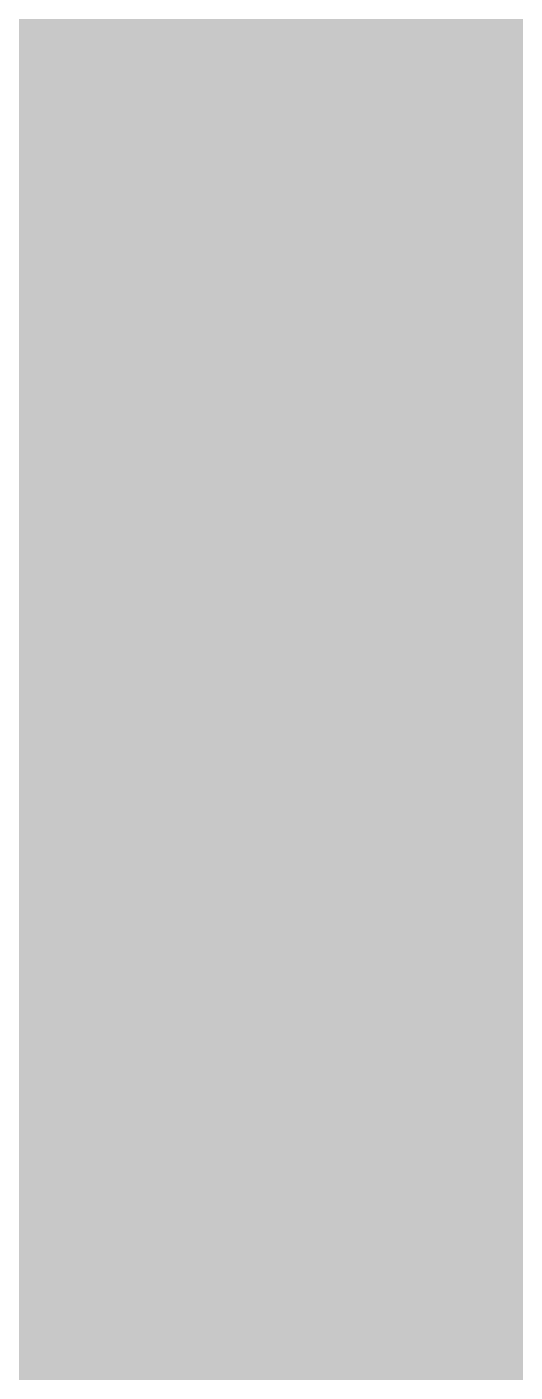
# Model space of a CAD drawing. Header units: millimetres. Extents: x 0 to 212, y 0 to 318.
# Drawn here: x 94.8 to 113.6, y 234.1 to 285.9 of the extents above; entities that cross this region are included whole.
import ezdxf

# ---------------------------------------------------------------- set-up
doc = ezdxf.new("R2010")
doc.units = ezdxf.units.MM

msp = doc.modelspace()

# ---------------------------------------------------------------- hatches: boundary and pattern name
msp.add_hatch(color=40).paths.add_polyline_path([(14.1633, 0.0536), (13.9878, 0.0533), (13.8125, 0.0559), (13.6373, 0.061), (13.462, 0.0686), (13.2893, 0.0787), (13.114, 0.0914), (12.9413, 0.1041), (12.7686, 0.1219), (12.5959, 0.1397), (12.4231, 0.16), (12.2504, 0.1829), (12.0777, 0.2057), (11.9075, 0.2337), (11.7373, 0.2616), (11.5672, 0.2921), (11.397, 0.3251), (11.2268, 0.3607), (11.0592, 0.3988), (10.8915, 0.4369), (10.7239, 0.4775), (10.5562, 0.5207), (10.3886, 0.5664), (10.2235, 0.6121), (10.0584, 0.6629), (9.8933, 0.7137), (9.7307, 0.7671), (9.5682, 0.8204), (9.4056, 0.8788), (9.2431, 0.9373), (9.083, 0.9982), (8.923, 1.0617), (8.763, 1.1252), (8.6055, 1.1938), (8.4455, 1.2624), (8.2906, 1.331), (8.1331, 1.4046), (7.9781, 1.4783), (7.8232, 1.5545), (7.6708, 1.6332), (7.5184, 1.7145), (7.366, 1.7958), (7.2161, 1.8796), (7.0663, 1.966), (6.919, 2.0523), (6.7716, 2.1438), (6.6243, 2.2352), (6.4795, 2.3266), (6.3348, 2.4232), (6.19, 2.5197), (6.0477, 2.6187), (5.908, 2.7178), (5.7683, 2.8194), (5.6286, 2.9235), (5.4915, 3.0302), (5.3543, 3.1369), (5.2197, 3.2461), (5.0851, 3.3579), (4.953, 3.4722), (4.8209, 3.5865), (4.6914, 3.7033), (4.5644, 3.8202), (4.4348, 3.9395), (4.3104, 4.0615), (4.1859, 4.1859), (4.0615, 4.3104), (3.9395, 4.4348), (3.8202, 4.5618), (3.7033, 4.6914), (3.5865, 4.8209), (3.4722, 4.953), (3.3579, 5.0851), (3.2487, 5.2197), (3.1369, 5.3543), (3.0302, 5.4915), (2.9235, 5.6286), (2.8194, 5.7683), (2.7178, 5.908), (2.6187, 6.0477), (2.5197, 6.19), (2.4232, 6.3348), (2.3266, 6.477), (2.2352, 6.6243), (2.1438, 6.7691), (2.0523, 6.9164), (1.966, 7.0663), (1.8796, 7.2161), (1.7958, 7.366), (1.7145, 7.5184), (1.6332, 7.6708), (1.5545, 7.8232), (1.4783, 7.9781), (1.4046, 8.1331), (1.331, 8.2906), (1.2598, 8.4455), (1.1913, 8.603), (1.1252, 8.763), (1.0592, 8.923), (0.9982, 9.083), (0.9373, 9.2431), (0.8763, 9.4056), (0.8204, 9.5682), (0.7645, 9.7307), (0.7112, 9.8933), (0.6604, 10.0584), (0.6121, 10.2235), (0.5639, 10.3911), (0.5207, 10.5562), (0.4775, 10.7239), (0.4343, 10.8915), (0.3962, 11.0592), (0.3607, 11.2268), (0.3251, 11.397), (0.2921, 11.5672), (0.2616, 11.7373), (0.2311, 11.9075), (0.2057, 12.0802), (0.1803, 12.2504), (0.1575, 12.4231), (0.1372, 12.5959), (0.1194, 12.7686), (0.1041, 12.9413), (0.0889, 13.1166), (0.0787, 13.2893), (0.0686, 13.4645), (0.061, 13.6373), (0.0559, 13.8125), (0.0508, 13.9878), (0.0508, 14.163), (0.0522, 303.4425), (0.0508, 303.6164), (0.0559, 303.7916), (0.061, 303.9669), (0.0686, 304.1396), (0.0787, 304.3149), (0.0889, 304.4876), (0.1041, 304.6628), (0.1194, 304.8356), (0.1372, 305.0083), (0.1575, 305.181), (0.1803, 305.3537), (0.2057, 305.5239), (0.2311, 305.6966), (0.2616, 305.8668), (0.2921, 306.037), (0.3251, 306.2072), (0.3607, 306.3748), (0.3962, 306.545), (0.4343, 306.7126), (0.4775, 306.8803), (0.5207, 307.0479), (0.5639, 307.213), (0.6121, 307.3781), (0.6604, 307.5432), (0.7112, 307.7083), (0.7645, 307.8734), (0.8204, 308.036), (0.8763, 308.1985), (0.9373, 308.3611), (0.9982, 308.5211), (1.0592, 308.6811), (1.1252, 308.8411), (1.1913, 308.9986), (1.2598, 309.1561), (1.331, 309.3136), (1.4046, 309.4685), (1.4783, 309.626), (1.5545, 309.7784), (1.6332, 309.9333), (1.7145, 310.0857), (1.7958, 310.2356), (1.8796, 310.388), (1.966, 310.5379), (2.0523, 310.6852), (2.1438, 310.8325), (2.2352, 310.9798), (2.3266, 311.1246), (2.4232, 311.2694), (2.5197, 311.4116), (2.6187, 311.5539), (2.7178, 311.6961), (2.8194, 311.8358), (2.9235, 311.9755), (3.0302, 312.1127), (3.1369, 312.2473), (3.2487, 312.3844), (3.3579, 312.5165), (3.4722, 312.6486), (3.5865, 312.7807), (3.7033, 312.9102), (3.8202, 313.0398), (3.9395, 313.1668), (4.0615, 313.2938), (4.1859, 313.4182), (4.3104, 313.5401), (4.4348, 313.6621), (4.5644, 313.784), (4.6914, 313.9008), (4.8209, 314.0177), (4.953, 314.132), (5.0851, 314.2437), (5.2197, 314.3555), (5.3543, 314.4647), (5.4915, 314.5739), (5.6286, 314.6781), (5.7683, 314.7822), (5.908, 314.8838), (6.0477, 314.9854), (6.19, 315.0845), (6.3348, 315.181), (6.4795, 315.275), (6.6243, 315.3689), (6.7716, 315.4604), (6.919, 315.5493), (7.0663, 315.6382), (7.2161, 315.7245), (7.366, 315.8084), (7.5184, 315.8896), (7.6708, 315.9709), (7.8232, 316.0471), (7.9781, 316.1233), (8.1331, 316.1995), (8.2906, 316.2706), (8.4455, 316.3418), (8.6055, 316.4103), (8.763, 316.4789), (8.923, 316.5424), (9.083, 316.6059), (9.2431, 316.6669), (9.4056, 316.7253), (9.5682, 316.7837), (9.7307, 316.8371), (9.8933, 316.8904), (10.0584, 316.9412), (10.2235, 316.992), (10.3886, 317.0377), (10.5562, 317.0834), (10.7239, 317.1266), (10.8915, 317.1673), (11.0592, 317.2079), (11.2268, 317.2435), (11.397, 317.279), (11.5672, 317.312), (11.7373, 317.3425), (11.9075, 317.3705), (12.0777, 317.3984), (12.2504, 317.4213), (12.4231, 317.4441), (12.5959, 317.4644), (12.7686, 317.4822), (12.9413, 317.5), (13.114, 317.5127), (13.2893, 317.5254), (13.462, 317.5356), (13.6373, 317.5432), (13.8125, 317.5483), (13.9878, 317.5508), (14.163, 317.5533), (197.6078, 317.5536), (197.7822, 317.5508), (197.9574, 317.5483), (198.1327, 317.5432), (198.3054, 317.5356), (198.4807, 317.5254), (198.6534, 317.5127), (198.8287, 317.5), (199.0014, 317.4822), (199.1741, 317.4644), (199.3468, 317.4441), (199.5195, 317.4213), (199.6897, 317.3984), (199.8624, 317.3705), (200.0326, 317.3425), (200.2028, 317.312), (200.373, 317.279), (200.5432, 317.2435), (200.7108, 317.2079), (200.8784, 317.1673), (201.0461, 317.1266), (201.2137, 317.0834), (201.3788, 317.0377), (201.5465, 316.992), (201.7116, 316.9412), (201.8767, 316.8904), (202.0392, 316.8371), (202.2018, 316.7837), (202.3643, 316.7253), (202.5269, 316.6669), (202.6869, 316.6059), (202.8469, 316.5424), (203.007, 316.4789), (203.167, 316.4103), (203.3245, 316.3418), (203.4794, 316.2706), (203.6369, 316.1995), (203.7918, 316.1233), (203.9468, 316.0471), (204.0992, 315.9709), (204.2516, 315.8896), (204.404, 315.8084), (204.5538, 315.7245), (204.7037, 315.6382), (204.8535, 315.5493), (205.0009, 315.4604), (205.1456, 315.3689), (205.293, 315.275), (205.4352, 315.181), (205.58, 315.0845), (205.7222, 314.9854), (205.8619, 314.8838), (206.0016, 314.7822), (206.1413, 314.6781), (206.2785, 314.5739), (206.4156, 314.4647), (206.5503, 314.3555), (206.6849, 314.2437), (206.817, 314.132), (206.949, 314.0177), (207.0786, 313.9008), (207.2081, 313.784), (207.3351, 313.6621), (207.4596, 313.5401), (207.584, 313.4182), (207.7085, 313.2938), (207.8304, 313.1668), (207.9498, 313.0398), (208.0666, 312.9102), (208.1835, 312.7807), (208.2978, 312.6486), (208.4121, 312.5165), (208.5238, 312.3844), (208.6331, 312.2473), (208.7397, 312.1127), (208.8464, 311.9755), (208.9506, 311.8358), (209.0522, 311.6961), (209.1512, 311.5539), (209.2503, 311.4116), (209.3468, 311.2694), (209.4433, 311.1246), (209.5348, 310.9798), (209.6262, 310.8325), (209.7176, 310.6852), (209.804, 310.5379), (209.8904, 310.388), (209.9742, 310.2356), (210.0555, 310.0857), (210.1367, 309.9333), (210.2155, 309.7784), (210.2917, 309.626), (210.3653, 309.4685), (210.439, 309.3136), (210.5076, 309.1561), (210.5762, 308.9986), (210.6447, 308.8411), (210.7082, 308.6811), (210.7717, 308.5211), (210.8327, 308.3611), (210.8911, 308.1985), (210.9495, 308.036), (211.0029, 307.8734), (211.0562, 307.7083), (211.107, 307.5432), (211.1578, 307.3781), (211.2035, 307.213), (211.2493, 307.0479), (211.2924, 306.8803), (211.3331, 306.7126), (211.3712, 306.545), (211.4093, 306.3748), (211.4448, 306.2072), (211.4779, 306.037), (211.5083, 305.8668), (211.5363, 305.6966), (211.5642, 305.5239), (211.5871, 305.3537), (211.6099, 305.181), (211.6303, 305.0083), (211.648, 304.8356), (211.6658, 304.6628), (211.6785, 304.4876), (211.6912, 304.3149), (211.7014, 304.1396), (211.709, 303.9669), (211.7141, 303.7916), (211.7166, 303.6164), (211.7166, 303.4411), (211.7189, 14.1647), (211.7166, 13.9878), (211.7141, 13.8125), (211.709, 13.6373), (211.7014, 13.4645), (211.6912, 13.2893), (211.6785, 13.1166), (211.6658, 12.9413), (211.648, 12.7686), (211.6303, 12.5959), (211.6099, 12.4231), (211.5871, 12.2504), (211.5642, 12.0802), (211.5363, 11.9075), (211.5083, 11.7373), (211.4779, 11.5672), (211.4448, 11.397), (211.4093, 11.2268), (211.3712, 11.0592), (211.3331, 10.8915), (211.2924, 10.7239), (211.2493, 10.5562), (211.2035, 10.3911), (211.1578, 10.2235), (211.107, 10.0584), (211.0562, 9.8933), (211.0029, 9.7307), (210.9495, 9.5682), (210.8911, 9.4056), (210.8327, 9.2431), (210.7717, 9.083), (210.7082, 8.923), (210.6447, 8.763), (210.5762, 8.603), (210.5076, 8.4455), (210.439, 8.2906), (210.3653, 8.1331), (210.2917, 7.9781), (210.2155, 7.8232), (210.1367, 7.6708), (210.0555, 7.5184), (209.9742, 7.366), (209.8904, 7.2161), (209.804, 7.0663), (209.7176, 6.9164), (209.6262, 6.7691), (209.5348, 6.6243), (209.4433, 6.477), (209.3468, 6.3348), (209.2503, 6.19), (209.1512, 6.0477), (209.0522, 5.908), (208.9506, 5.7683), (208.8464, 5.6286), (208.7397, 5.4915), (208.6331, 5.3543), (208.5238, 5.2197), (208.4121, 5.0851), (208.2978, 4.953), (208.1835, 4.8209), (208.0666, 4.6914), (207.9498, 4.5618), (207.8304, 4.4348), (207.7085, 4.3104), (207.584, 4.1859), (207.4596, 4.0615), (207.3351, 3.9395), (207.2081, 3.8202), (207.0786, 3.7033), (206.949, 3.5865), (206.817, 3.4722), (206.6849, 3.3579), (206.5503, 3.2461), (206.4156, 3.1369), (206.2785, 3.0302), (206.1413, 2.9235), (206.0016, 2.8194), (205.8619, 2.7178), (205.7222, 2.6187), (205.58, 2.5197), (205.4352, 2.4232), (205.293, 2.3266), (205.1456, 2.2352), (205.0009, 2.1438), (204.8535, 2.0523), (204.7037, 1.966), (204.5538, 1.8796), (204.404, 1.7958), (204.2516, 1.7145), (204.0992, 1.6332), (203.9468, 1.5545), (203.7918, 1.4783), (203.6369, 1.4046), (203.4794, 1.331), (203.3245, 1.2624), (203.167, 1.1938), (203.007, 1.1252), (202.8469, 1.0617), (202.6869, 0.9982), (202.5269, 0.9373), (202.3643, 0.8788), (202.2018, 0.8204), (202.0392, 0.7671), (201.8767, 0.7137), (201.7116, 0.6629), (201.5465, 0.6121), (201.3788, 0.5664), (201.2137, 0.5207), (201.0461, 0.4775), (200.8784, 0.4369), (200.7108, 0.3988), (200.5432, 0.3607), (200.373, 0.3251), (200.2028, 0.2921), (200.0326, 0.2616), (199.8624, 0.2337), (199.6897, 0.2057), (199.5195, 0.1829), (199.3468, 0.16), (199.1741, 0.1397), (199.0014, 0.1219), (198.8287, 0.1041), (198.6534, 0.0914), (198.4807, 0.0787), (198.3054, 0.0686), (198.1327, 0.061), (197.9574, 0.0559), (197.7822, 0.0533), (197.6069, 0.0533)])
h = msp.add_hatch(color=59)
edge = h.paths.add_edge_path()
edge.add_line((102.7645, 244.705), (102.9716, 244.7061))
edge.add_line((102.9716, 244.7061), (103.1799, 244.7112))
edge.add_line((103.1799, 244.7112), (103.3882, 244.7214))
edge.add_line((103.3882, 244.7214), (103.5964, 244.7341))
edge.add_line((103.5964, 244.7341), (103.8022, 244.7493))
edge.add_line((103.8022, 244.7493), (104.0105, 244.7696))
edge.add_line((104.0105, 244.7696), (104.2162, 244.795))
edge.add_line((104.2162, 244.795), (104.4219, 244.823))
edge.add_line((104.4219, 244.823), (104.6251, 244.8535))
edge.add_line((104.6251, 244.8535), (104.8283, 244.889))
edge.add_line((104.8283, 244.889), (105.0315, 244.9297))
edge.add_line((105.0315, 244.9297), (105.2347, 244.9728))
edge.add_line((105.2347, 244.9728), (105.4354, 245.0211))
edge.add_line((105.4354, 245.0211), (105.6335, 245.0719))
edge.add_line((105.6335, 245.0719), (105.8316, 245.1278))
edge.add_line((105.8316, 245.1278), (106.0272, 245.1862))
edge.add_line((106.0272, 245.1862), (106.2228, 245.2497))
edge.add_line((106.2228, 245.2497), (106.4133, 245.3183))
edge.add_line((106.4133, 245.3183), (106.6063, 245.3894))
edge.add_line((106.6063, 245.3894), (106.7943, 245.4656))
edge.add_line((106.7943, 245.4656), (106.9823, 245.5443))
edge.add_line((106.9823, 245.5443), (107.1651, 245.6282))
edge.add_line((107.1651, 245.6282), (107.348, 245.7171))
edge.add_line((107.348, 245.7171), (107.5284, 245.8085))
edge.add_line((107.5284, 245.8085), (107.7062, 245.905))
edge.add_line((107.7062, 245.905), (107.8814, 246.0066))
edge.add_line((107.8814, 246.0066), (108.0541, 246.1108))
edge.add_line((108.0541, 246.1108), (108.2243, 246.22))
edge.add_line((108.2243, 246.22), (108.392, 246.3343))
edge.add_line((108.392, 246.3343), (108.5545, 246.4511))
edge.add_line((108.5545, 246.4511), (108.7171, 246.573))
edge.add_line((108.7171, 246.573), (108.8746, 246.7))
edge.add_line((108.8746, 246.7), (109.0295, 246.8321))
edge.add_line((109.0295, 246.8321), (109.1794, 246.9667))
edge.add_line((109.1794, 246.9667), (109.3292, 247.1064))
edge.add_line((109.3292, 247.1064), (109.4715, 247.2512))
edge.add_line((109.4715, 247.2512), (109.6137, 247.4011))
edge.add_line((109.6137, 247.4011), (109.7509, 247.556))
edge.add_line((109.7509, 247.556), (109.8829, 247.7135))
edge.add_line((109.8829, 247.7135), (110.0125, 247.8761))
edge.add_line((110.0125, 247.8761), (110.1369, 248.0437))
edge.add_line((110.1369, 248.0437), (110.2563, 248.2164))
edge.add_line((110.2563, 248.2164), (110.3732, 248.3917))
edge.add_line((110.3732, 248.3917), (110.4849, 248.5746))
edge.add_line((110.4849, 248.5746), (110.5941, 248.76))
edge.add_line((110.5941, 248.76), (110.6957, 248.9505))
edge.add_line((110.6957, 248.9505), (110.7948, 249.1461))
edge.add_line((110.7948, 249.1461), (110.8888, 249.3467))
edge.add_line((110.8888, 249.3467), (110.9777, 249.5525))
edge.add_line((110.9777, 249.5525), (111.0615, 249.7607))
edge.add_line((111.0615, 249.7607), (111.1402, 249.9766))
edge.add_line((111.1402, 249.9766), (111.2139, 250.1951))
edge.add_line((111.2139, 250.1951), (111.2825, 250.4211))
edge.add_line((111.2825, 250.4211), (111.3434, 250.6497))
edge.add_line((111.3434, 250.6497), (111.4019, 250.886))
edge.add_line((111.4019, 250.886), (111.4527, 251.1247))
edge.add_line((111.4527, 251.1247), (111.4984, 251.3686))
edge.add_line((111.4984, 251.3686), (111.539, 251.6175))
edge.add_line((111.539, 251.6175), (111.5746, 251.874))
edge.add_line((111.5746, 251.874), (111.6025, 252.1331))
edge.add_line((111.6025, 252.1331), (111.6228, 252.3973))
edge.add_line((111.6228, 252.3973), (111.6406, 252.6665))
edge.add_line((111.6406, 252.6665), (111.6508, 252.9434))
edge.add_line((111.6508, 252.9434), (111.6533, 253.2228))
edge.add_line((111.6533, 253.2228), (111.6508, 253.4641))
edge.add_line((111.6508, 253.4641), (111.6432, 253.7003))
edge.add_line((111.6432, 253.7003), (111.6305, 253.9314))
edge.add_line((111.6305, 253.9314), (111.6101, 254.1575))
edge.add_line((111.6101, 254.1575), (111.5873, 254.3785))
edge.add_line((111.5873, 254.3785), (111.5593, 254.5969))
edge.add_line((111.5593, 254.5969), (111.5263, 254.8077))
edge.add_line((111.5263, 254.8077), (111.4908, 255.016))
edge.add_line((111.4908, 255.016), (111.4476, 255.2217))
edge.add_line((111.4476, 255.2217), (111.4019, 255.4199))
edge.add_line((111.4019, 255.4199), (111.3511, 255.6154))
edge.add_line((111.3511, 255.6154), (111.2952, 255.8085))
edge.add_line((111.2952, 255.8085), (111.2368, 255.9964))
edge.add_line((111.2368, 255.9964), (111.1733, 256.1793))
edge.add_line((111.1733, 256.1793), (111.1072, 256.3597))
edge.add_line((111.1072, 256.3597), (111.0361, 256.5349))
edge.add_line((111.0361, 256.5349), (110.9599, 256.7076))
edge.add_line((110.9599, 256.7076), (110.8812, 256.8753))
edge.add_line((110.8812, 256.8753), (110.7999, 257.0404))
edge.add_line((110.7999, 257.0404), (110.7135, 257.2004))
edge.add_line((110.7135, 257.2004), (110.6246, 257.3579))
edge.add_line((110.6246, 257.3579), (110.5332, 257.5128))
edge.add_line((110.5332, 257.5128), (110.4367, 257.6652))
edge.add_line((110.4367, 257.6652), (110.3376, 257.8125))
edge.add_line((110.3376, 257.8125), (110.236, 257.9573))
edge.add_line((110.236, 257.9573), (110.1319, 258.097))
edge.add_line((110.1319, 258.097), (110.0252, 258.2367))
edge.add_line((110.0252, 258.2367), (109.916, 258.3713))
edge.add_line((109.916, 258.3713), (109.8017, 258.5034))
edge.add_line((109.8017, 258.5034), (109.6874, 258.633))
edge.add_line((109.6874, 258.633), (109.5705, 258.76))
edge.add_line((109.5705, 258.76), (109.4511, 258.8844))
edge.add_line((109.4511, 258.8844), (109.3292, 259.0063))
edge.add_line((109.3292, 259.0063), (109.2048, 259.1257))
edge.add_line((109.2048, 259.1257), (109.0778, 259.24))
edge.add_line((109.0778, 259.24), (108.9508, 259.3543))
edge.add_line((108.9508, 259.3543), (108.8187, 259.4661))
edge.add_line((108.8187, 259.4661), (108.6891, 259.5753))
edge.add_line((108.6891, 259.5753), (108.5545, 259.6845))
edge.add_line((108.5545, 259.6845), (108.4199, 259.7887))
edge.add_line((108.4199, 259.7887), (108.2853, 259.8903))
edge.add_line((108.2853, 259.8903), (108.1456, 259.9919))
edge.add_line((108.1456, 259.9919), (108.0084, 260.0909))
edge.add_line((108.0084, 260.0909), (107.8687, 260.1874))
edge.add_line((107.8687, 260.1874), (107.7265, 260.284))
edge.add_line((107.7265, 260.284), (107.5868, 260.3779))
edge.add_line((107.5868, 260.3779), (107.442, 260.4694))
edge.add_line((107.442, 260.4694), (107.2998, 260.5583))
edge.add_line((107.2998, 260.5583), (107.155, 260.6472))
edge.add_line((107.155, 260.6472), (107.0102, 260.7361))
edge.add_line((107.0102, 260.7361), (106.8654, 260.8224))
edge.add_line((106.8654, 260.8224), (106.7206, 260.9063))
edge.add_line((106.7206, 260.9063), (106.5759, 260.9901))
edge.add_line((106.5759, 260.9901), (106.4285, 261.0714))
edge.add_line((106.4285, 261.0714), (106.2838, 261.1526))
edge.add_line((106.2838, 261.1526), (106.139, 261.2339))
edge.add_line((106.139, 261.2339), (105.9917, 261.3127))
edge.add_line((105.9917, 261.3127), (105.8469, 261.3914))
edge.add_line((105.8469, 261.3914), (105.7021, 261.4701))
edge.add_line((105.7021, 261.4701), (105.5573, 261.5463))
edge.add_line((105.5573, 261.5463), (105.4151, 261.6225))
edge.add_line((105.4151, 261.6225), (105.2703, 261.6987))
edge.add_line((105.2703, 261.6987), (105.1281, 261.7724))
edge.add_line((105.1281, 261.7724), (104.9858, 261.8486))
edge.add_line((104.9858, 261.8486), (104.8817, 261.8994))
edge.add_line((104.8817, 261.8994), (104.7775, 261.9527))
edge.add_line((104.7775, 261.9527), (104.6759, 262.0035))
edge.add_line((104.6759, 262.0035), (104.5743, 262.0569))
edge.add_line((104.5743, 262.0569), (104.4727, 262.1077))
edge.add_line((104.4727, 262.1077), (104.3711, 262.1585))
edge.add_line((104.3711, 262.1585), (104.2695, 262.2118))
edge.add_line((104.2695, 262.2118), (104.1705, 262.2626))
edge.add_line((104.1705, 262.2626), (104.0714, 262.316))
edge.add_line((104.0714, 262.316), (103.9724, 262.3693))
edge.add_line((103.9724, 262.3693), (103.8758, 262.4201))
edge.add_line((103.8758, 262.4201), (103.7793, 262.4734))
edge.add_line((103.7793, 262.4734), (103.6853, 262.5242))
edge.add_line((103.6853, 262.5242), (103.5888, 262.5776))
edge.add_line((103.5888, 262.5776), (103.4948, 262.6309))
edge.add_line((103.4948, 262.6309), (103.4034, 262.6843))
edge.add_line((103.4034, 262.6843), (103.312, 262.7376))
edge.add_line((103.312, 262.7376), (103.2205, 262.7909))
edge.add_line((103.2205, 262.7909), (103.1316, 262.8443))
edge.add_line((103.1316, 262.8443), (103.0427, 262.8976))
edge.add_line((103.0427, 262.8976), (102.9564, 262.9535))
edge.add_line((102.9564, 262.9535), (102.87, 263.0068))
edge.add_line((102.87, 263.0068), (102.7862, 263.0627))
edge.add_line((102.7862, 263.0627), (102.7024, 263.1186))
edge.add_line((102.7024, 263.1186), (102.6211, 263.1745))
edge.add_line((102.6211, 263.1745), (102.5398, 263.2304))
edge.add_line((102.5398, 263.2304), (102.4611, 263.2862))
edge.add_line((102.4611, 263.2862), (102.3849, 263.3421))
edge.add_line((102.3849, 263.3421), (102.3087, 263.4005))
edge.add_line((102.3087, 263.4005), (102.2325, 263.4564))
edge.add_line((102.2325, 263.4564), (102.1588, 263.5148))
edge.add_line((102.1588, 263.5148), (102.0877, 263.5733))
edge.add_line((102.0877, 263.5733), (102.0191, 263.6342))
edge.add_line((102.0191, 263.6342), (101.9505, 263.6926))
edge.add_line((101.9505, 263.6926), (101.8845, 263.7536))
edge.add_line((101.8845, 263.7536), (101.8184, 263.8146))
edge.add_line((101.8184, 263.8146), (101.7549, 263.8755))
edge.add_line((101.7549, 263.8755), (101.694, 263.9365))
edge.add_line((101.694, 263.9365), (101.6356, 264))
edge.add_line((101.6356, 264), (101.5771, 264.0635))
edge.add_line((101.5771, 264.0635), (101.5213, 264.127))
edge.add_line((101.5213, 264.127), (101.4679, 264.1905))
edge.add_line((101.4679, 264.1905), (101.4171, 264.2565))
edge.add_line((101.4171, 264.2565), (101.3663, 264.3226))
edge.add_line((101.3663, 264.3226), (101.3206, 264.3886))
edge.add_line((101.3206, 264.3886), (101.2749, 264.4572))
edge.add_line((101.2749, 264.4572), (101.2317, 264.5258))
edge.add_line((101.2317, 264.5258), (101.1885, 264.5943))
edge.add_line((101.1885, 264.5943), (101.1504, 264.6629))
edge.add_line((101.1504, 264.6629), (101.1149, 264.734))
edge.add_line((101.1149, 264.734), (101.0793, 264.8052))
edge.add_line((101.0793, 264.8052), (101.0488, 264.8763))
edge.add_line((101.0488, 264.8763), (101.0183, 264.9499))
edge.add_line((101.0183, 264.9499), (100.9904, 265.0236))
edge.add_line((100.9904, 265.0236), (100.965, 265.0998))
edge.add_line((100.965, 265.0998), (100.9447, 265.176))
edge.add_line((100.9447, 265.176), (100.9244, 265.2522))
edge.add_line((100.9244, 265.2522), (100.9066, 265.3284))
edge.add_line((100.9066, 265.3284), (100.8913, 265.4071))
edge.add_line((100.8913, 265.4071), (100.8786, 265.4884))
edge.add_line((100.8786, 265.4884), (100.8685, 265.5672))
edge.add_line((100.8685, 265.5672), (100.8634, 265.651))
edge.add_line((100.8634, 265.651), (100.8583, 265.7323))
edge.add_line((100.8583, 265.7323), (100.8583, 265.8161))
edge.add_line((100.8583, 265.8161), (100.8583, 265.9024))
edge.add_line((100.8583, 265.9024), (100.8609, 265.9888))
edge.add_line((100.8609, 265.9888), (100.8659, 266.0726))
edge.add_line((100.8659, 266.0726), (100.8736, 266.1564))
edge.add_line((100.8736, 266.1564), (100.8812, 266.2377))
edge.add_line((100.8812, 266.2377), (100.8939, 266.319))
edge.add_line((100.8939, 266.319), (100.9066, 266.4003))
edge.add_line((100.9066, 266.4003), (100.9193, 266.479))
edge.add_line((100.9193, 266.479), (100.9371, 266.5578))
edge.add_line((100.9371, 266.5578), (100.9548, 266.6365))
edge.add_line((100.9548, 266.6365), (100.9752, 266.7127))
edge.add_line((100.9752, 266.7127), (100.9955, 266.7864))
edge.add_line((100.9955, 266.7864), (101.0209, 266.8626))
edge.add_line((101.0209, 266.8626), (101.0437, 266.9337))
edge.add_line((101.0437, 266.9337), (101.0717, 267.0073))
edge.add_line((101.0717, 267.0073), (101.0996, 267.0785))
edge.add_line((101.0996, 267.0785), (101.1301, 267.147))
edge.add_line((101.1301, 267.147), (101.1631, 267.2156))
edge.add_line((101.1631, 267.2156), (101.1961, 267.2817))
edge.add_line((101.1961, 267.2817), (101.2317, 267.3477))
edge.add_line((101.2317, 267.3477), (101.2673, 267.4137))
edge.add_line((101.2673, 267.4137), (101.3054, 267.4772))
edge.add_line((101.3054, 267.4772), (101.346, 267.5407))
edge.add_line((101.346, 267.5407), (101.3866, 267.6017))
edge.add_line((101.3866, 267.6017), (101.4298, 267.6601))
edge.add_line((101.4298, 267.6601), (101.4755, 267.7211))
edge.add_line((101.4755, 267.7211), (101.5213, 267.777))
edge.add_line((101.5213, 267.777), (101.567, 267.8328))
edge.add_line((101.567, 267.8328), (101.6152, 267.8887))
edge.add_line((101.6152, 267.8887), (101.666, 267.9421))
edge.add_line((101.666, 267.9421), (101.7168, 267.9954))
edge.add_line((101.7168, 267.9954), (101.7702, 268.0462))
edge.add_line((101.7702, 268.0462), (101.8235, 268.0945))
edge.add_line((101.8235, 268.0945), (101.8794, 268.1427))
edge.add_line((101.8794, 268.1427), (101.9353, 268.191))
edge.add_line((101.9353, 268.191), (101.9937, 268.2342))
edge.add_line((101.9937, 268.2342), (102.0521, 268.2799))
edge.add_line((102.0521, 268.2799), (102.1131, 268.3231))
edge.add_line((102.1131, 268.3231), (102.174, 268.3637))
edge.add_line((102.174, 268.3637), (102.2375, 268.4018))
edge.add_line((102.2375, 268.4018), (102.301, 268.4399))
edge.add_line((102.301, 268.4399), (102.3671, 268.478))
edge.add_line((102.3671, 268.478), (102.4331, 268.5136))
edge.add_line((102.4331, 268.5136), (102.4992, 268.5466))
edge.add_line((102.4992, 268.5466), (102.5677, 268.5796))
edge.add_line((102.5677, 268.5796), (102.6363, 268.6101))
edge.add_line((102.6363, 268.6101), (102.7074, 268.638))
edge.add_line((102.7074, 268.638), (102.7786, 268.666))
edge.add_line((102.7786, 268.666), (102.8497, 268.6914))
edge.add_line((102.8497, 268.6914), (102.9233, 268.7168))
edge.add_line((102.9233, 268.7168), (102.997, 268.7396))
edge.add_line((102.997, 268.7396), (103.0707, 268.7599))
edge.add_line((103.0707, 268.7599), (103.1469, 268.7803))
edge.add_line((103.1469, 268.7803), (103.2231, 268.798))
edge.add_line((103.2231, 268.798), (103.3018, 268.8158))
edge.add_line((103.3018, 268.8158), (103.3805, 268.8285))
edge.add_line((103.3805, 268.8285), (103.4593, 268.8412))
edge.add_line((103.4593, 268.8412), (103.538, 268.8539))
edge.add_line((103.538, 268.8539), (103.6193, 268.8641))
edge.add_line((103.6193, 268.8641), (103.7006, 268.8717))
edge.add_line((103.7006, 268.8717), (103.7819, 268.8768))
edge.add_line((103.7819, 268.8768), (103.8657, 268.8819))
edge.add_line((103.8657, 268.8819), (103.947, 268.8844))
edge.add_line((103.947, 268.8844), (104.0333, 268.8844))
edge.add_line((104.0333, 268.8844), (104.1146, 268.8844))
edge.add_line((104.1146, 268.8844), (104.1959, 268.8844))
edge.add_line((104.1959, 268.8844), (104.2772, 268.8819))
edge.add_line((104.2772, 268.8819), (104.3584, 268.8793))
edge.add_line((104.3584, 268.8793), (104.4423, 268.8768))
edge.add_line((104.4423, 268.8768), (104.5235, 268.8717))
edge.add_line((104.5235, 268.8717), (104.6048, 268.8666))
edge.add_line((104.6048, 268.8666), (104.6861, 268.8615))
edge.add_line((104.6861, 268.8615), (104.7674, 268.8565))
edge.add_line((104.7674, 268.8565), (104.8487, 268.8488))
edge.add_line((104.8487, 268.8488), (104.9325, 268.8412))
edge.add_line((104.9325, 268.8412), (105.0138, 268.8336))
edge.add_line((105.0138, 268.8336), (105.095, 268.8234))
edge.add_line((105.095, 268.8234), (105.1763, 268.8133))
edge.add_line((105.1763, 268.8133), (105.2601, 268.8031))
edge.add_line((105.2601, 268.8031), (105.3414, 268.7904))
edge.add_line((105.3414, 268.7904), (105.4252, 268.7777))
edge.add_line((105.4252, 268.7777), (105.5065, 268.765))
edge.add_line((105.5065, 268.765), (105.5903, 268.7498))
edge.add_line((105.5903, 268.7498), (105.6716, 268.7371))
edge.add_line((105.6716, 268.7371), (105.7554, 268.7193))
edge.add_line((105.7554, 268.7193), (105.8393, 268.7041))
edge.add_line((105.8393, 268.7041), (105.9231, 268.6863))
edge.add_line((105.9231, 268.6863), (106.0069, 268.6685))
edge.add_line((106.0069, 268.6685), (106.0907, 268.6482))
edge.add_line((106.0907, 268.6482), (106.1745, 268.6279))
edge.add_line((106.1745, 268.6279), (106.2584, 268.6075))
edge.add_line((106.2584, 268.6075), (106.3422, 268.5847))
edge.add_line((106.3422, 268.5847), (106.4285, 268.5618))
edge.add_line((106.4285, 268.5618), (106.5124, 268.539))
edge.add_line((106.5124, 268.539), (106.5987, 268.5136))
edge.add_line((106.5987, 268.5136), (106.6851, 268.4882))
edge.add_line((106.6851, 268.4882), (106.7714, 268.4628))
edge.add_line((106.7714, 268.4628), (106.8578, 268.4348))
edge.add_line((106.8578, 268.4348), (106.9442, 268.4069))
edge.add_line((106.9442, 268.4069), (107.0331, 268.3764))
edge.add_line((107.0331, 268.3764), (107.122, 268.3459))
edge.add_line((107.122, 268.3459), (107.2083, 268.3154))
edge.add_line((107.2083, 268.3154), (107.2972, 268.2824))
edge.add_line((107.2972, 268.2824), (107.3861, 268.2494))
edge.add_line((107.3861, 268.2494), (107.4776, 268.2164))
edge.add_line((107.4776, 268.2164), (107.5665, 268.1808))
edge.add_line((107.5665, 268.1808), (107.6579, 268.1427))
edge.add_line((107.6579, 268.1427), (107.7493, 268.1072))
edge.add_line((107.7493, 268.1072), (107.8408, 268.0691))
edge.add_line((107.8408, 268.0691), (107.9322, 268.0284))
edge.add_line((107.9322, 268.0284), (108.0237, 267.9878))
edge.add_line((108.0237, 267.9878), (108.1176, 267.9471))
edge.add_line((108.1176, 267.9471), (108.2116, 267.9065))
edge.add_line((108.2116, 267.9065), (108.3056, 267.8608))
edge.add_line((108.3056, 267.8608), (108.4021, 267.8176))
edge.add_line((108.4021, 267.8176), (108.4961, 267.7719))
edge.add_line((108.4961, 267.7719), (108.5926, 267.7262))
edge.add_line((108.5926, 267.7262), (108.6891, 267.6779))
edge.add_line((108.6891, 267.6779), (108.7857, 267.6296))
edge.add_line((108.7857, 267.6296), (108.8847, 267.5788))
edge.add_line((108.8847, 267.5788), (108.9838, 267.528))
edge.add_line((108.9838, 267.528), (109.0828, 267.4747))
edge.add_line((109.0828, 267.4747), (109.1819, 267.4214))
edge.add_line((109.1819, 267.4214), (109.2835, 267.368))
edge.add_line((109.2835, 267.368), (109.3851, 267.3121))
edge.add_line((109.3851, 267.3121), (109.4867, 267.2563))
edge.add_line((109.4867, 267.2563), (109.5908, 267.1978))
edge.add_line((109.5908, 267.1978), (109.695, 267.1394))
edge.add_line((109.695, 267.1394), (111.4418, 271.1094))
edge.add_line((111.4418, 271.1094), (111.379, 271.1501))
edge.add_line((111.379, 271.1501), (111.318, 271.1933))
edge.add_line((111.318, 271.1933), (111.2545, 271.2364))
edge.add_line((111.2545, 271.2364), (111.1885, 271.2796))
edge.add_line((111.1885, 271.2796), (111.1199, 271.3253))
edge.add_line((111.1199, 271.3253), (111.0513, 271.3685))
edge.add_line((111.0513, 271.3685), (110.9802, 271.4142))
edge.add_line((110.9802, 271.4142), (110.9066, 271.46))
edge.add_line((110.9066, 271.46), (110.8329, 271.5057))
edge.add_line((110.8329, 271.5057), (110.7567, 271.5514))
edge.add_line((110.7567, 271.5514), (110.678, 271.5971))
edge.add_line((110.678, 271.5971), (110.5967, 271.6428))
edge.add_line((110.5967, 271.6428), (110.5154, 271.6886))
edge.add_line((110.5154, 271.6886), (110.4316, 271.7343))
edge.add_line((110.4316, 271.7343), (110.3478, 271.78))
edge.add_line((110.3478, 271.78), (110.2589, 271.8257))
edge.add_line((110.2589, 271.8257), (110.17, 271.8714))
edge.add_line((110.17, 271.8714), (110.0785, 271.9197))
edge.add_line((110.0785, 271.9197), (109.9871, 271.9654))
edge.add_line((109.9871, 271.9654), (109.8931, 272.0111))
edge.add_line((109.8931, 272.0111), (109.7966, 272.0543))
edge.add_line((109.7966, 272.0543), (109.6975, 272.1))
edge.add_line((109.6975, 272.1), (109.5985, 272.1458))
edge.add_line((109.5985, 272.1458), (109.4969, 272.1889))
edge.add_line((109.4969, 272.1889), (109.3927, 272.2347))
edge.add_line((109.3927, 272.2347), (109.2886, 272.2778))
edge.add_line((109.2886, 272.2778), (109.1794, 272.321))
edge.add_line((109.1794, 272.321), (109.0701, 272.3642))
edge.add_line((109.0701, 272.3642), (108.9609, 272.4074))
edge.add_line((108.9609, 272.4074), (108.8466, 272.448))
edge.add_line((108.8466, 272.448), (108.7323, 272.4887))
edge.add_line((108.7323, 272.4887), (108.618, 272.5293))
edge.add_line((108.618, 272.5293), (108.4986, 272.5699))
edge.add_line((108.4986, 272.5699), (108.3793, 272.6106))
edge.add_line((108.3793, 272.6106), (108.2573, 272.6487))
edge.add_line((108.2573, 272.6487), (108.1329, 272.6868))
edge.add_line((108.1329, 272.6868), (108.0084, 272.7223))
edge.add_line((108.0084, 272.7223), (107.8814, 272.7579))
edge.add_line((107.8814, 272.7579), (107.7519, 272.7935))
edge.add_line((107.7519, 272.7935), (107.6198, 272.829))
edge.add_line((107.6198, 272.829), (107.4877, 272.862))
edge.add_line((107.4877, 272.862), (107.3531, 272.8951))
edge.add_line((107.3531, 272.8951), (107.2185, 272.9255))
edge.add_line((107.2185, 272.9255), (107.0788, 272.956))
edge.add_line((107.0788, 272.956), (106.9391, 272.984))
edge.add_line((106.9391, 272.984), (106.7968, 273.0119))
edge.add_line((106.7968, 273.0119), (106.6546, 273.0398))
edge.add_line((106.6546, 273.0398), (106.5073, 273.0652))
edge.add_line((106.5073, 273.0652), (106.36, 273.0881))
edge.add_line((106.36, 273.0881), (106.2101, 273.1135))
edge.add_line((106.2101, 273.1135), (106.0602, 273.1338))
edge.add_line((106.0602, 273.1338), (105.9078, 273.1541))
edge.add_line((105.9078, 273.1541), (105.7529, 273.1719))
edge.add_line((105.7529, 273.1719), (105.5954, 273.1897))
edge.add_line((105.5954, 273.1897), (105.4379, 273.2075))
edge.add_line((105.4379, 273.2075), (105.2779, 273.2202))
edge.add_line((105.2779, 273.2202), (105.1154, 273.2329))
edge.add_line((105.1154, 273.2329), (104.9503, 273.2456))
edge.add_line((104.9503, 273.2456), (104.7852, 273.2557))
edge.add_line((104.7852, 273.2557), (104.6175, 273.2634))
edge.add_line((104.6175, 273.2634), (104.4473, 273.2684))
edge.add_line((104.4473, 273.2684), (104.2772, 273.2735))
edge.add_line((104.2772, 273.2735), (104.1019, 273.2761))
edge.add_line((104.1019, 273.2761), (103.9266, 273.2761))
edge.add_line((103.9266, 273.2761), (103.7641, 273.2761))
edge.add_line((103.7641, 273.2761), (103.5964, 273.2735))
edge.add_line((103.5964, 273.2735), (103.4288, 273.2659))
edge.add_line((103.4288, 273.2659), (103.2586, 273.2557))
edge.add_line((103.2586, 273.2557), (103.0884, 273.2456))
edge.add_line((103.0884, 273.2456), (102.9157, 273.2303))
edge.add_line((102.9157, 273.2303), (102.743, 273.2126))
edge.add_line((102.743, 273.2126), (102.5703, 273.1922))
edge.add_line((102.5703, 273.1922), (102.395, 273.1694))
edge.add_line((102.395, 273.1694), (102.2198, 273.144))
edge.add_line((102.2198, 273.144), (102.0445, 273.1135))
edge.add_line((102.0445, 273.1135), (101.8692, 273.083))
edge.add_line((101.8692, 273.083), (101.6914, 273.0475))
edge.add_line((101.6914, 273.0475), (101.5162, 273.0068))
edge.add_line((101.5162, 273.0068), (101.3409, 272.9662))
edge.add_line((101.3409, 272.9662), (101.1631, 272.9205))
edge.add_line((101.1631, 272.9205), (100.9879, 272.8722))
edge.add_line((100.9879, 272.8722), (100.8126, 272.8189))
edge.add_line((100.8126, 272.8189), (100.6399, 272.763))
edge.add_line((100.6399, 272.763), (100.4646, 272.7046))
edge.add_line((100.4646, 272.7046), (100.2919, 272.6411))
edge.add_line((100.2919, 272.6411), (100.1192, 272.575))
edge.add_line((100.1192, 272.575), (99.949, 272.5039))
edge.add_line((99.949, 272.5039), (99.7814, 272.4277))
edge.add_line((99.7814, 272.4277), (99.6112, 272.3515))
edge.add_line((99.6112, 272.3515), (99.4461, 272.2677))
edge.add_line((99.4461, 272.2677), (99.281, 272.1813))
edge.add_line((99.281, 272.1813), (99.1184, 272.0924))
edge.add_line((99.1184, 272.0924), (98.9584, 271.9984))
edge.add_line((98.9584, 271.9984), (98.8009, 271.8994))
edge.add_line((98.8009, 271.8994), (98.6434, 271.7978))
edge.add_line((98.6434, 271.7978), (98.4885, 271.6886))
edge.add_line((98.4885, 271.6886), (98.3386, 271.5793))
edge.add_line((98.3386, 271.5793), (98.1888, 271.4625))
edge.add_line((98.1888, 271.4625), (98.044, 271.3431))
edge.add_line((98.044, 271.3431), (97.9018, 271.2187))
edge.add_line((97.9018, 271.2187), (97.7621, 271.0891))
edge.add_line((97.7621, 271.0891), (97.6249, 270.9545))
edge.add_line((97.6249, 270.9545), (97.4928, 270.8173))
edge.add_line((97.4928, 270.8173), (97.3633, 270.6726))
edge.add_line((97.3633, 270.6726), (97.2363, 270.5252))
edge.add_line((97.2363, 270.5252), (97.1144, 270.3728))
edge.add_line((97.1144, 270.3728), (96.9975, 270.2128))
edge.add_line((96.9975, 270.2128), (96.8832, 270.0503))
edge.add_line((96.8832, 270.0503), (96.774, 269.8826))
edge.add_line((96.774, 269.8826), (96.6673, 269.7099))
edge.add_line((96.6673, 269.7099), (96.5657, 269.5321))
edge.add_line((96.5657, 269.5321), (96.4692, 269.3492))
edge.add_line((96.4692, 269.3492), (96.3778, 269.1587))
edge.add_line((96.3778, 269.1587), (96.2914, 268.9657))
edge.add_line((96.2914, 268.9657), (96.2101, 268.7676))
edge.add_line((96.2101, 268.7676), (96.1339, 268.5618))
edge.add_line((96.1339, 268.5618), (96.0628, 268.351))
edge.add_line((96.0628, 268.351), (95.9968, 268.1351))
edge.add_line((95.9968, 268.1351), (95.9383, 267.9141))
edge.add_line((95.9383, 267.9141), (95.8825, 267.6855))
edge.add_line((95.8825, 267.6855), (95.8342, 267.4544))
edge.add_line((95.8342, 267.4544), (95.7936, 267.2156))
edge.add_line((95.7936, 267.2156), (95.7555, 266.9718))
edge.add_line((95.7555, 266.9718), (95.725, 266.7203))
edge.add_line((95.725, 266.7203), (95.7021, 266.4638))
edge.add_line((95.7021, 266.4638), (95.6843, 266.2022))
edge.add_line((95.6843, 266.2022), (95.6742, 265.9329))
edge.add_line((95.6742, 265.9329), (95.6716, 265.6586))
edge.add_line((95.6716, 265.6586), (95.6742, 265.4325))
edge.add_line((95.6742, 265.4325), (95.6818, 265.2116))
edge.add_line((95.6818, 265.2116), (95.692, 264.9957))
edge.add_line((95.692, 264.9957), (95.7097, 264.7823))
edge.add_line((95.7097, 264.7823), (95.7301, 264.5766))
edge.add_line((95.7301, 264.5766), (95.7529, 264.3734))
edge.add_line((95.7529, 264.3734), (95.7834, 264.1752))
edge.add_line((95.7834, 264.1752), (95.8164, 263.9797))
edge.add_line((95.8164, 263.9797), (95.852, 263.7892))
edge.add_line((95.852, 263.7892), (95.8952, 263.6037))
edge.add_line((95.8952, 263.6037), (95.9383, 263.4234))
edge.add_line((95.9383, 263.4234), (95.9891, 263.2456))
edge.add_line((95.9891, 263.2456), (96.0399, 263.0703))
edge.add_line((96.0399, 263.0703), (96.0958, 262.9002))
edge.add_line((96.0958, 262.9002), (96.1568, 262.7351))
edge.add_line((96.1568, 262.7351), (96.2203, 262.5725))
edge.add_line((96.2203, 262.5725), (96.2863, 262.4125))
edge.add_line((96.2863, 262.4125), (96.3574, 262.2575))
edge.add_line((96.3574, 262.2575), (96.4311, 262.1051))
edge.add_line((96.4311, 262.1051), (96.5073, 261.9578))
edge.add_line((96.5073, 261.9578), (96.586, 261.813))
edge.add_line((96.586, 261.813), (96.6673, 261.6708))
edge.add_line((96.6673, 261.6708), (96.7537, 261.5336))
edge.add_line((96.7537, 261.5336), (96.84, 261.3965))
edge.add_line((96.84, 261.3965), (96.9315, 261.2644))
edge.add_line((96.9315, 261.2644), (97.0255, 261.1349))
edge.add_line((97.0255, 261.1349), (97.122, 261.0104))
edge.add_line((97.122, 261.0104), (97.221, 260.8859))
edge.add_line((97.221, 260.8859), (97.3201, 260.7666))
edge.add_line((97.3201, 260.7666), (97.4242, 260.6472))
edge.add_line((97.4242, 260.6472), (97.5284, 260.5329))
edge.add_line((97.5284, 260.5329), (97.6376, 260.4186))
edge.add_line((97.6376, 260.4186), (97.7468, 260.3094))
edge.add_line((97.7468, 260.3094), (97.8586, 260.2001))
edge.add_line((97.8586, 260.2001), (97.9703, 260.096))
edge.add_line((97.9703, 260.096), (98.0872, 259.9919))
edge.add_line((98.0872, 259.9919), (98.204, 259.8903))
edge.add_line((98.204, 259.8903), (98.3209, 259.7912))
edge.add_line((98.3209, 259.7912), (98.4428, 259.6947))
edge.add_line((98.4428, 259.6947), (98.5647, 259.5982))
edge.add_line((98.5647, 259.5982), (98.6866, 259.5067))
edge.add_line((98.6866, 259.5067), (98.8111, 259.4153))
edge.add_line((98.8111, 259.4153), (98.9355, 259.3264))
edge.add_line((98.9355, 259.3264), (99.0625, 259.2375))
edge.add_line((99.0625, 259.2375), (99.1895, 259.1511))
edge.add_line((99.1895, 259.1511), (99.3191, 259.0673))
edge.add_line((99.3191, 259.0673), (99.4486, 258.9835))
edge.add_line((99.4486, 258.9835), (99.5782, 258.9022))
edge.add_line((99.5782, 258.9022), (99.7102, 258.8209))
edge.add_line((99.7102, 258.8209), (99.8423, 258.7422))
edge.add_line((99.8423, 258.7422), (99.9744, 258.6634))
edge.add_line((99.9744, 258.6634), (100.1065, 258.5847))
edge.add_line((100.1065, 258.5847), (100.2411, 258.511))
edge.add_line((100.2411, 258.511), (100.3732, 258.4348))
edge.add_line((100.3732, 258.4348), (100.5078, 258.3612))
edge.add_line((100.5078, 258.3612), (100.6399, 258.2875))
edge.add_line((100.6399, 258.2875), (100.7745, 258.2139))
edge.add_line((100.7745, 258.2139), (100.9091, 258.1427))
edge.add_line((100.9091, 258.1427), (101.0412, 258.0716))
edge.add_line((101.0412, 258.0716), (101.1758, 258.0005))
edge.add_line((101.1758, 258.0005), (101.3079, 257.9294))
edge.add_line((101.3079, 257.9294), (101.44, 257.8608))
edge.add_line((101.44, 257.8608), (101.5721, 257.7897))
edge.add_line((101.5721, 257.7897), (101.7041, 257.7211))
edge.add_line((101.7041, 257.7211), (101.8184, 257.6627))
edge.add_line((101.8184, 257.6627), (101.9327, 257.6068))
edge.add_line((101.9327, 257.6068), (102.0445, 257.5509))
edge.add_line((102.0445, 257.5509), (102.1563, 257.4925))
edge.add_line((102.1563, 257.4925), (102.268, 257.4366))
edge.add_line((102.268, 257.4366), (102.3798, 257.3807))
edge.add_line((102.3798, 257.3807), (102.489, 257.3223))
edge.add_line((102.489, 257.3223), (102.5982, 257.2664))
edge.add_line((102.5982, 257.2664), (102.7074, 257.208))
edge.add_line((102.7074, 257.208), (102.8167, 257.1521))
edge.add_line((102.8167, 257.1521), (102.9233, 257.0937))
edge.add_line((102.9233, 257.0937), (103.0275, 257.0378))
edge.add_line((103.0275, 257.0378), (103.1342, 256.9794))
edge.add_line((103.1342, 256.9794), (103.2383, 256.921))
edge.add_line((103.2383, 256.921), (103.3399, 256.8626))
edge.add_line((103.3399, 256.8626), (103.4415, 256.8016))
edge.add_line((103.4415, 256.8016), (103.5431, 256.7432))
edge.add_line((103.5431, 256.7432), (103.6422, 256.6822))
edge.add_line((103.6422, 256.6822), (103.7412, 256.6238))
edge.add_line((103.7412, 256.6238), (103.8377, 256.5629))
edge.add_line((103.8377, 256.5629), (103.9343, 256.4994))
edge.add_line((103.9343, 256.4994), (104.0282, 256.4384))
edge.add_line((104.0282, 256.4384), (104.1222, 256.3749))
edge.add_line((104.1222, 256.3749), (104.2137, 256.3114))
edge.add_line((104.2137, 256.3114), (104.3051, 256.2479))
edge.add_line((104.3051, 256.2479), (104.394, 256.1844))
edge.add_line((104.394, 256.1844), (104.4804, 256.1184))
edge.add_line((104.4804, 256.1184), (104.5667, 256.0498))
edge.add_line((104.5667, 256.0498), (104.6505, 255.9837))
edge.add_line((104.6505, 255.9837), (104.7318, 255.9152))
edge.add_line((104.7318, 255.9152), (104.8131, 255.8466))
edge.add_line((104.8131, 255.8466), (104.8918, 255.7755))
edge.add_line((104.8918, 255.7755), (104.9706, 255.7043))
edge.add_line((104.9706, 255.7043), (105.0442, 255.6332))
edge.add_line((105.0442, 255.6332), (105.1179, 255.5596))
edge.add_line((105.1179, 255.5596), (105.1916, 255.4834))
edge.add_line((105.1916, 255.4834), (105.2601, 255.4097))
edge.add_line((105.2601, 255.4097), (105.3287, 255.331))
edge.add_line((105.3287, 255.331), (105.3922, 255.2548))
edge.add_line((105.3922, 255.2548), (105.4583, 255.176))
edge.add_line((105.4583, 255.176), (105.5192, 255.0947))
edge.add_line((105.5192, 255.0947), (105.5776, 255.0135))
edge.add_line((105.5776, 255.0135), (105.6361, 254.9296))
edge.add_line((105.6361, 254.9296), (105.6894, 254.8433))
edge.add_line((105.6894, 254.8433), (105.7427, 254.7595))
edge.add_line((105.7427, 254.7595), (105.7935, 254.6706))
edge.add_line((105.7935, 254.6706), (105.8418, 254.5817))
edge.add_line((105.8418, 254.5817), (105.8875, 254.4902))
edge.add_line((105.8875, 254.4902), (105.9282, 254.3988))
edge.add_line((105.9282, 254.3988), (105.9688, 254.3048))
edge.add_line((105.9688, 254.3048), (106.0069, 254.2083))
edge.add_line((106.0069, 254.2083), (106.0425, 254.1118))
edge.add_line((106.0425, 254.1118), (106.0755, 254.0127))
edge.add_line((106.0755, 254.0127), (106.106, 253.9111))
edge.add_line((106.106, 253.9111), (106.1339, 253.8095))
edge.add_line((106.1339, 253.8095), (106.1593, 253.7054))
edge.add_line((106.1593, 253.7054), (106.1822, 253.5987))
edge.add_line((106.1822, 253.5987), (106.1999, 253.492))
edge.add_line((106.1999, 253.492), (106.2177, 253.3802))
edge.add_line((106.2177, 253.3802), (106.2304, 253.2685))
edge.add_line((106.2304, 253.2685), (106.2406, 253.1542))
edge.add_line((106.2406, 253.1542), (106.2482, 253.0373))
edge.add_line((106.2482, 253.0373), (106.2533, 252.9205))
edge.add_line((106.2533, 252.9205), (106.2558, 252.7986))
edge.add_line((106.2558, 252.7986), (106.2533, 252.6868))
edge.add_line((106.2533, 252.6868), (106.2507, 252.5751))
edge.add_line((106.2507, 252.5751), (106.2457, 252.4658))
edge.add_line((106.2457, 252.4658), (106.238, 252.3592))
edge.add_line((106.238, 252.3592), (106.2279, 252.2525))
edge.add_line((106.2279, 252.2525), (106.2177, 252.1483))
edge.add_line((106.2177, 252.1483), (106.2025, 252.0467))
edge.add_line((106.2025, 252.0467), (106.1872, 251.9451))
edge.add_line((106.1872, 251.9451), (106.1695, 251.8486))
edge.add_line((106.1695, 251.8486), (106.1491, 251.7521))
edge.add_line((106.1491, 251.7521), (106.1263, 251.6556))
edge.add_line((106.1263, 251.6556), (106.1034, 251.5641))
edge.add_line((106.1034, 251.5641), (106.078, 251.4727))
edge.add_line((106.078, 251.4727), (106.0501, 251.3838))
edge.add_line((106.0501, 251.3838), (106.0196, 251.2949))
edge.add_line((106.0196, 251.2949), (105.9866, 251.2111))
edge.add_line((105.9866, 251.2111), (105.9536, 251.1273))
edge.add_line((105.9536, 251.1273), (105.918, 251.0434))
edge.add_line((105.918, 251.0434), (105.8799, 250.9647))
edge.add_line((105.8799, 250.9647), (105.8393, 250.886))
edge.add_line((105.8393, 250.886), (105.7986, 250.8098))
edge.add_line((105.7986, 250.8098), (105.7554, 250.7361))
edge.add_line((105.7554, 250.7361), (105.7097, 250.6624))
edge.add_line((105.7097, 250.6624), (105.664, 250.5913))
edge.add_line((105.664, 250.5913), (105.6157, 250.5227))
edge.add_line((105.6157, 250.5227), (105.5649, 250.4542))
edge.add_line((105.5649, 250.4542), (105.5116, 250.3881))
edge.add_line((105.5116, 250.3881), (105.4583, 250.3246))
edge.add_line((105.4583, 250.3246), (105.4024, 250.2637))
edge.add_line((105.4024, 250.2637), (105.344, 250.2027))
edge.add_line((105.344, 250.2027), (105.2855, 250.1443))
edge.add_line((105.2855, 250.1443), (105.222, 250.0884))
edge.add_line((105.222, 250.0884), (105.1611, 250.0325))
edge.add_line((105.1611, 250.0325), (105.095, 249.9792))
edge.add_line((105.095, 249.9792), (105.029, 249.9284))
edge.add_line((105.029, 249.9284), (104.963, 249.8776))
edge.add_line((104.963, 249.8776), (104.8918, 249.8319))
edge.add_line((104.8918, 249.8319), (104.8207, 249.7836))
edge.add_line((104.8207, 249.7836), (104.7471, 249.7404))
edge.add_line((104.7471, 249.7404), (104.6734, 249.6972))
edge.add_line((104.6734, 249.6972), (104.5972, 249.6566))
edge.add_line((104.5972, 249.6566), (104.521, 249.6185))
edge.add_line((104.521, 249.6185), (104.4423, 249.5804))
edge.add_line((104.4423, 249.5804), (104.361, 249.5448))
edge.add_line((104.361, 249.5448), (104.2772, 249.5118))
edge.add_line((104.2772, 249.5118), (104.1933, 249.4788))
edge.add_line((104.1933, 249.4788), (104.1095, 249.4509))
edge.add_line((104.1095, 249.4509), (104.0232, 249.4204))
edge.add_line((104.0232, 249.4204), (103.9343, 249.395))
edge.add_line((103.9343, 249.395), (103.8454, 249.3696))
edge.add_line((103.8454, 249.3696), (103.7539, 249.3467))
edge.add_line((103.7539, 249.3467), (103.6599, 249.3239))
edge.add_line((103.6599, 249.3239), (103.5685, 249.3061))
edge.add_line((103.5685, 249.3061), (103.472, 249.2883))
edge.add_line((103.472, 249.2883), (103.3755, 249.2705))
edge.add_line((103.3755, 249.2705), (103.2764, 249.2553))
edge.add_line((103.2764, 249.2553), (103.1773, 249.2426))
edge.add_line((103.1773, 249.2426), (103.0757, 249.2324))
edge.add_line((103.0757, 249.2324), (102.9741, 249.2223))
edge.add_line((102.9741, 249.2223), (102.8725, 249.2146))
edge.add_line((102.8725, 249.2146), (102.7659, 249.2096))
edge.add_line((102.7659, 249.2096), (102.6617, 249.2045))
edge.add_line((102.6617, 249.2045), (102.5525, 249.2019))
edge.add_line((102.5525, 249.2019), (102.4458, 249.2019))
edge.add_line((102.4458, 249.2019), (102.3671, 249.2019))
edge.add_line((102.3671, 249.2019), (102.2909, 249.2019))
edge.add_line((102.2909, 249.2019), (102.2121, 249.2045))
edge.add_line((102.2121, 249.2045), (102.1359, 249.2045))
edge.add_line((102.1359, 249.2045), (102.0572, 249.207))
edge.add_line((102.0572, 249.207), (101.981, 249.2096))
edge.add_line((101.981, 249.2096), (101.9023, 249.2121))
edge.add_line((101.9023, 249.2121), (101.8235, 249.2146))
edge.add_line((101.8235, 249.2146), (101.7448, 249.2197))
edge.add_line((101.7448, 249.2197), (101.666, 249.2248))
edge.add_line((101.666, 249.2248), (101.5873, 249.2273))
edge.add_line((101.5873, 249.2273), (101.5086, 249.235))
edge.add_line((101.5086, 249.235), (101.4298, 249.24))
edge.add_line((101.4298, 249.24), (101.3485, 249.2477))
edge.add_line((101.3485, 249.2477), (101.2698, 249.2553))
edge.add_line((101.2698, 249.2553), (101.1885, 249.2629))
edge.add_line((101.1885, 249.2629), (101.1098, 249.2705))
edge.add_line((101.1098, 249.2705), (101.0285, 249.2807))
edge.add_line((101.0285, 249.2807), (100.9472, 249.2908))
edge.add_line((100.9472, 249.2908), (100.8659, 249.301))
edge.add_line((100.8659, 249.301), (100.7821, 249.3112))
edge.add_line((100.7821, 249.3112), (100.7008, 249.3239))
edge.add_line((100.7008, 249.3239), (100.6196, 249.3366))
edge.add_line((100.6196, 249.3366), (100.5357, 249.3493))
edge.add_line((100.5357, 249.3493), (100.4519, 249.3645))
edge.add_line((100.4519, 249.3645), (100.3681, 249.3797))
edge.add_line((100.3681, 249.3797), (100.2843, 249.395))
edge.add_line((100.2843, 249.395), (100.2005, 249.4102))
edge.add_line((100.2005, 249.4102), (100.1166, 249.428))
edge.add_line((100.1166, 249.428), (100.0303, 249.4458))
edge.add_line((100.0303, 249.4458), (99.9439, 249.4661))
edge.add_line((99.9439, 249.4661), (99.8601, 249.4864))
edge.add_line((99.8601, 249.4864), (99.7737, 249.5067))
edge.add_line((99.7737, 249.5067), (99.6848, 249.5296))
edge.add_line((99.6848, 249.5296), (99.5985, 249.5525))
edge.add_line((99.5985, 249.5525), (99.5121, 249.5753))
edge.add_line((99.5121, 249.5753), (99.4232, 249.6007))
edge.add_line((99.4232, 249.6007), (99.3343, 249.6261))
edge.add_line((99.3343, 249.6261), (99.2454, 249.6515))
edge.add_line((99.2454, 249.6515), (99.1565, 249.6795))
edge.add_line((99.1565, 249.6795), (99.0651, 249.7074))
edge.add_line((99.0651, 249.7074), (98.9736, 249.7379))
edge.add_line((98.9736, 249.7379), (98.8822, 249.7684))
edge.add_line((98.8822, 249.7684), (98.7908, 249.8014))
edge.add_line((98.7908, 249.8014), (98.6993, 249.8319))
edge.add_line((98.6993, 249.8319), (98.6079, 249.8674))
edge.add_line((98.6079, 249.8674), (98.5139, 249.903))
edge.add_line((98.5139, 249.903), (98.4199, 249.9385))
edge.add_line((98.4199, 249.9385), (98.3259, 249.9766))
edge.add_line((98.3259, 249.9766), (98.2294, 250.0147))
edge.add_line((98.2294, 250.0147), (98.1354, 250.0528))
edge.add_line((98.1354, 250.0528), (98.0389, 250.0935))
edge.add_line((98.0389, 250.0935), (97.9424, 250.1367))
edge.add_line((97.9424, 250.1367), (97.8459, 250.1798))
edge.add_line((97.8459, 250.1798), (97.7468, 250.223))
edge.add_line((97.7468, 250.223), (97.6478, 250.2687))
edge.add_line((97.6478, 250.2687), (97.5487, 250.317))
edge.add_line((97.5487, 250.317), (97.4496, 250.3653))
edge.add_line((97.4496, 250.3653), (97.348, 250.4161))
edge.add_line((97.348, 250.4161), (97.2464, 250.4669))
edge.add_line((97.2464, 250.4669), (97.1448, 250.5177))
edge.add_line((97.1448, 250.5177), (97.0432, 250.571))
edge.add_line((97.0432, 250.571), (96.9391, 250.6269))
edge.add_line((96.9391, 250.6269), (96.8375, 250.6828))
edge.add_line((96.8375, 250.6828), (95.1438, 246.7155))
edge.add_line((95.1438, 246.7155), (95.2094, 246.6721))
edge.add_line((95.2094, 246.6721), (95.2805, 246.6289))
edge.add_line((95.2805, 246.6289), (95.3516, 246.5857))
edge.add_line((95.3516, 246.5857), (95.4253, 246.5426))
edge.add_line((95.4253, 246.5426), (95.4989, 246.4994))
edge.add_line((95.4989, 246.4994), (95.5751, 246.4562))
edge.add_line((95.5751, 246.4562), (95.6539, 246.413))
edge.add_line((95.6539, 246.413), (95.7351, 246.3698))
edge.add_line((95.7351, 246.3698), (95.8164, 246.3267))
edge.add_line((95.8164, 246.3267), (95.9002, 246.2809))
edge.add_line((95.9002, 246.2809), (95.9866, 246.2378))
edge.add_line((95.9866, 246.2378), (96.073, 246.1946))
edge.add_line((96.073, 246.1946), (96.1619, 246.1514))
edge.add_line((96.1619, 246.1514), (96.2508, 246.1082))
edge.add_line((96.2508, 246.1082), (96.3447, 246.0625))
edge.add_line((96.3447, 246.0625), (96.4387, 246.0193))
edge.add_line((96.4387, 246.0193), (96.5327, 245.9761))
edge.add_line((96.5327, 245.9761), (96.6292, 245.9355))
edge.add_line((96.6292, 245.9355), (96.7283, 245.8923))
edge.add_line((96.7283, 245.8923), (96.8299, 245.8491))
edge.add_line((96.8299, 245.8491), (96.9315, 245.806))
edge.add_line((96.9315, 245.806), (97.0356, 245.7653))
edge.add_line((97.0356, 245.7653), (97.1398, 245.7247))
edge.add_line((97.1398, 245.7247), (97.2464, 245.6815))
edge.add_line((97.2464, 245.6815), (97.3557, 245.6409))
edge.add_line((97.3557, 245.6409), (97.4649, 245.6028))
edge.add_line((97.4649, 245.6028), (97.5766, 245.5621))
edge.add_line((97.5766, 245.5621), (97.6909, 245.524))
edge.add_line((97.6909, 245.524), (97.8052, 245.4834))
edge.add_line((97.8052, 245.4834), (97.9221, 245.4453))
edge.add_line((97.9221, 245.4453), (98.0389, 245.4072))
edge.add_line((98.0389, 245.4072), (98.1583, 245.3716))
edge.add_line((98.1583, 245.3716), (98.2802, 245.3361))
edge.add_line((98.2802, 245.3361), (98.4021, 245.3005))
edge.add_line((98.4021, 245.3005), (98.5266, 245.2649))
edge.add_line((98.5266, 245.2649), (98.6536, 245.2319))
edge.add_line((98.6536, 245.2319), (98.7806, 245.1964))
edge.add_line((98.7806, 245.1964), (98.9076, 245.1659))
edge.add_line((98.9076, 245.1659), (99.0397, 245.1329))
edge.add_line((99.0397, 245.1329), (99.1718, 245.1024))
edge.add_line((99.1718, 245.1024), (99.3038, 245.0719))
edge.add_line((99.3038, 245.0719), (99.4385, 245.044))
edge.add_line((99.4385, 245.044), (99.5756, 245.016))
edge.add_line((99.5756, 245.016), (99.7128, 244.9881))
edge.add_line((99.7128, 244.9881), (99.8525, 244.9627))
edge.add_line((99.8525, 244.9627), (99.9922, 244.9373))
edge.add_line((99.9922, 244.9373), (100.1344, 244.9144))
edge.add_line((100.1344, 244.9144), (100.2767, 244.8916))
edge.add_line((100.2767, 244.8916), (100.4214, 244.8687))
edge.add_line((100.4214, 244.8687), (100.5688, 244.8484))
edge.add_line((100.5688, 244.8484), (100.7161, 244.8306))
edge.add_line((100.7161, 244.8306), (100.8659, 244.8128))
edge.add_line((100.8659, 244.8128), (101.0158, 244.795))
edge.add_line((101.0158, 244.795), (101.1682, 244.7798))
edge.add_line((101.1682, 244.7798), (101.3206, 244.7671))
edge.add_line((101.3206, 244.7671), (101.4755, 244.7544))
edge.add_line((101.4755, 244.7544), (101.633, 244.7417))
edge.add_line((101.633, 244.7417), (101.7905, 244.7315))
edge.add_line((101.7905, 244.7315), (101.948, 244.7239))
edge.add_line((101.948, 244.7239), (102.108, 244.7163))
edge.add_line((102.108, 244.7163), (102.2706, 244.7112))
edge.add_line((102.2706, 244.7112), (102.4331, 244.7061))
edge.add_line((102.4331, 244.7061), (102.5982, 244.7036))
edge.add_line((102.5982, 244.7036), (102.7633, 244.7036))
h.paths.add_polyline_path([(106.3103, 277.3532), (111.9188, 284.3911), (107.2085, 284.3911), (103.9813, 281.3219), (100.754, 284.3911), (96.0438, 284.3911), (101.6522, 277.3532)], flags=16)

doc.saveas('drawing.dxf')
